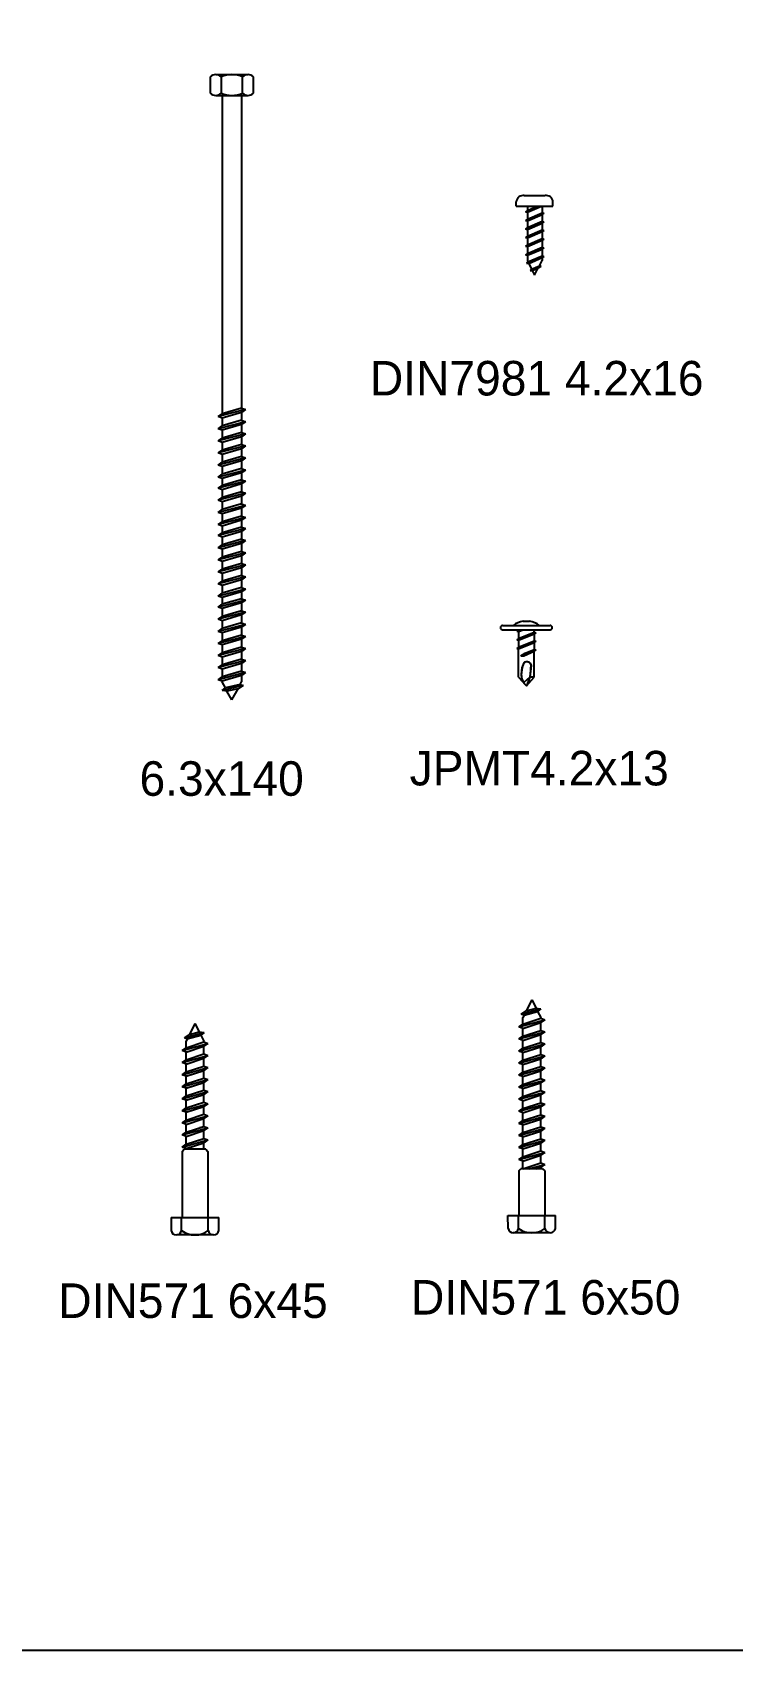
# Model space of a CAD drawing. Extents: x -395 to 1364, y -31 to 719.
# Drawn here: x -168.9 to -6.6, y -30.7 to 344.2 of the extents above; entities that cross this region are included whole.
import ezdxf

# ---------------------------------------------------------------- set-up
doc = ezdxf.new("R2010")
doc.units = 0
doc.layers.get('0').update_dxf_attribs({"linetype": 'CONTINUOUS'})
doc.layers.add('FASTENERS', color=255, linetype='CONTINUOUS')
doc.layers.add('HIDDEN', color=251, linetype='Continuous')

# ---------------------------------------------------------------- blocks, each defined once
blk = doc.blocks.new('*U2')
for p, q in [((0, 45), (-1.29, 42.42)), ((0, 45), (0.99, 43.02)), ((-2.46, 41.66), (2.1, 42.9)), ((-2.46, 41.66), (-1.29, 42.42)), ((-1.79, 41.43), (-2.46, 41.66)), ((-1.79, 41.43), (-2.08, 40.85)), ((-1.79, 41.43), (1.37, 42.27)), ((-1.29, 42.42), (0.99, 43.02)), ((0.97, 43.01), (2.1, 42.9)), ((2.1, 42.9), (1.37, 42.27)), ((1.37, 42.27), (2.08, 40.85)), ((-3, 38.71), (3, 40.37)), ((-3, 38.71), (-2.08, 39.37)), ((-2.08, 38.37), (-3, 38.71)), ((-3, 35.92), (3, 37.57)), ((-2.08, 39.37), (-2.08, 40.85)), ((-2.08, 39.37), (2.08, 40.71)), ((-2.08, 38.37), (2.08, 39.71)), ((-2.08, 36.57), (-2.08, 38.37)), ((-2.08, 36.57), (2.08, 37.91)), ((2.08, 40.71), (2.08, 40.85)), ((2.08, 40.71), (3, 40.37)), ((3, 40.37), (2.08, 39.71)), ((2.08, 37.91), (2.08, 39.71)), ((2.08, 37.91), (3, 37.57)), ((3, 37.57), (2.08, 36.92)), ((-3, 35.92), (-2.08, 36.57)), ((-2.08, 35.58), (-3, 35.92)), ((-3, 33.12), (3, 34.78)), ((-3, 33.12), (-2.08, 33.78)), ((-2.08, 35.58), (2.08, 36.92)), ((-2.08, 33.78), (-2.08, 35.58)), ((-2.08, 33.78), (2.08, 35.12)), ((-2.08, 32.78), (2.08, 34.12)), ((2.08, 35.12), (2.08, 36.92)), ((2.08, 35.12), (3, 34.78)), ((3, 34.78), (2.08, 34.12)), ((2.08, 32.33), (2.08, 34.12)), ((-2.08, 32.78), (-3, 33.12)), ((-3, 30.33), (3, 31.99)), ((-3, 30.33), (-2.08, 30.99)), ((-2.08, 29.99), (-3, 30.33)), ((-2.08, 30.99), (-2.08, 32.78)), ((-2.08, 30.99), (2.08, 32.33)), ((-2.08, 29.99), (2.08, 31.33)), ((2.08, 32.33), (3, 31.99)), ((3, 31.99), (2.08, 31.33)), ((2.08, 29.53), (2.08, 31.33)), ((-3, 27.54), (3, 29.19)), ((-3, 27.54), (-2.08, 28.19)), ((-2.08, 27.2), (-3, 27.54)), ((-3, 24.74), (3, 26.4)), ((-2.08, 28.19), (-2.08, 29.99)), ((-2.08, 28.19), (2.08, 29.53)), ((-2.08, 27.2), (2.08, 28.54)), ((-2.08, 25.4), (-2.08, 27.2)), ((-2.08, 25.4), (2.08, 26.74)), ((2.08, 29.53), (3, 29.19)), ((3, 29.19), (2.08, 28.54)), ((2.08, 26.74), (2.08, 28.54)), ((2.08, 26.74), (3, 26.4)), ((3, 26.4), (2.08, 25.74)), ((-3, 24.74), (-2.08, 25.4)), ((-2.08, 24.4), (-3, 24.74)), ((-3, 21.95), (3, 23.6)), ((-3, 21.95), (-2.08, 22.6)), ((-2.08, 24.4), (2.08, 25.74)), ((-2.08, 22.6), (-2.08, 24.4)), ((-2.08, 22.6), (2.08, 23.94)), ((-2.08, 21.61), (2.08, 22.95)), ((2.08, 23.94), (2.08, 25.74)), ((2.08, 23.94), (3, 23.6)), ((3, 23.6), (2.08, 22.95)), ((2.08, 21.15), (2.08, 22.95)), ((-2.08, 21.61), (-3, 21.95)), ((-3, 19.16), (3, 20.81)), ((-3, 19.16), (-2.08, 19.81)), ((-2.08, 18.82), (-3, 19.16)), ((-2.08, 19.81), (-2.08, 21.61)), ((-2.08, 20.85), (-2.08, 21.61)), ((-2.08, 19.81), (2.08, 21.15)), ((-2.08, 18.82), (2.08, 20.16)), ((-2.08, 17.02), (-2.08, 18.82)), ((1.13, 20.85), (2.08, 21.15)), ((2.08, 21.15), (3, 20.81)), ((3, 20.81), (2.08, 20.16)), ((2.08, 18.36), (2.08, 20.16)), ((-3, 16.36), (3, 18.02)), ((-3, 16.36), (-2.08, 17.02)), ((-2.08, 16.02), (-3, 16.36)), ((-3, 15.35), (-2.5, 15.85)), ((-3, 15.35), (-3, 0)), ((2.5, 15.85), (-2.5, 15.85)), ((-2.08, 17.02), (2.08, 18.36)), ((-2.08, 16.02), (2.08, 17.36)), ((-2.08, 15.85), (-2.08, 16.02)), ((2.08, 18.36), (3, 18.02)), ((3, 18.02), (2.08, 17.36)), ((2.08, 15.85), (2.08, 17.36)), ((2.5, 15.85), (3, 15.35)), ((3, 15.35), (3, 0)), ((-5.54, 0), (5.54, 0)), ((-5.54, 0), (-5.54, -3)), ((-3.09, -3), (-3.09, 0)), ((3.09, -3), (3.09, 0)), ((5.54, -3), (5.54, 0)), ((4.31, -4), (-4.24, -4))]:
    blk.add_line(p, q)
for centre, radius, start, end in [((-4.31, -2.75), 1.25, 191.4845, 348.5155), ((0, 1.24), 5.25, 233.9555, 306.0445), ((4.31, -2.75), 1.25, 191.5487, 348.4513)]:
    blk.add_arc(centre, radius, start, end)
blk = doc.blocks.new('*U3')
at = {"layer": 'FASTENERS'}
for p, q in [((0.04, 50), (-1.25, 47.42)), ((0.04, 50), (1.03, 48.02)), ((-2.96, 43.71), (3.04, 45.37)), ((-2.42, 46.66), (2.14, 47.9)), ((-2.42, 46.66), (-1.25, 47.42)), ((-1.75, 46.43), (-2.42, 46.66)), ((-1.75, 46.43), (-2.04, 45.85)), ((-2.04, 44.37), (-2.04, 45.85)), ((-2.04, 44.37), (2.11, 45.71)), ((-1.75, 46.43), (1.4, 47.27)), ((-1.25, 47.42), (1.03, 48.02)), ((1.01, 48.01), (2.14, 47.9)), ((2.14, 47.9), (1.4, 47.27)), ((1.4, 47.27), (2.11, 45.85)), ((2.11, 45.71), (2.11, 45.85)), ((2.11, 45.71), (3.04, 45.37)), ((3.04, 45.37), (2.11, 44.71)), ((-2.96, 43.71), (-2.04, 44.37)), ((-2.04, 43.37), (-2.96, 43.71)), ((-2.96, 40.92), (3.04, 42.57)), ((-2.96, 40.92), (-2.04, 41.57)), ((-2.04, 43.37), (2.11, 44.71)), ((-2.04, 41.57), (-2.04, 43.37)), ((-2.04, 41.57), (2.11, 42.91)), ((-2.04, 40.58), (2.11, 41.92)), ((2.11, 42.91), (2.11, 44.71)), ((2.11, 42.91), (3.04, 42.57)), ((3.04, 42.57), (2.11, 41.92)), ((2.11, 40.12), (2.11, 41.92)), ((-2.04, 40.58), (-2.96, 40.92)), ((-2.96, 38.12), (3.04, 39.78)), ((-2.96, 38.12), (-2.04, 38.78)), ((-2.04, 37.78), (-2.96, 38.12)), ((-2.04, 38.78), (-2.04, 40.58)), ((-2.04, 38.78), (2.11, 40.12)), ((-2.04, 37.78), (2.11, 39.12)), ((-2.04, 35.99), (-2.04, 37.78)), ((2.11, 40.12), (3.04, 39.78)), ((3.04, 39.78), (2.11, 39.12)), ((2.11, 37.33), (2.11, 39.12)), ((-2.96, 35.33), (3.04, 36.99)), ((-2.96, 35.33), (-2.04, 35.99)), ((-2.04, 34.99), (-2.96, 35.33)), ((-2.96, 32.54), (3.04, 34.19)), ((-2.04, 35.99), (2.11, 37.33)), ((-2.04, 34.99), (2.11, 36.33)), ((-2.04, 33.19), (-2.04, 34.99)), ((-2.04, 33.19), (2.11, 34.53)), ((2.11, 37.33), (3.04, 36.99)), ((3.04, 36.99), (2.11, 36.33)), ((2.11, 34.53), (2.11, 36.33)), ((2.11, 34.53), (3.04, 34.19)), ((3.04, 34.19), (2.11, 33.54)), ((-2.96, 32.54), (-2.04, 33.19)), ((-2.04, 32.2), (-2.96, 32.54)), ((-2.96, 29.74), (3.04, 31.4)), ((-2.96, 29.74), (-2.04, 30.4)), ((-2.04, 32.2), (2.11, 33.54)), ((-2.04, 30.4), (-2.04, 32.2)), ((-2.04, 30.4), (2.11, 31.74)), ((-2.04, 29.4), (2.11, 30.74)), ((2.11, 31.74), (2.11, 33.54)), ((2.11, 31.74), (3.04, 31.4)), ((3.04, 31.4), (2.11, 30.74)), ((2.11, 28.94), (2.11, 30.74)), ((-2.04, 29.4), (-2.96, 29.74)), ((-2.96, 26.95), (3.04, 28.6)), ((-2.96, 26.95), (-2.04, 27.6)), ((-2.04, 26.61), (-2.96, 26.95)), ((-2.04, 27.6), (-2.04, 29.4)), ((-2.04, 27.6), (2.11, 28.94)), ((-2.04, 26.61), (2.11, 27.95)), ((-2.04, 24.81), (-2.04, 26.61)), ((2.11, 28.94), (3.04, 28.6)), ((3.04, 28.6), (2.11, 27.95)), ((2.11, 26.15), (2.11, 27.95)), ((-2.96, 24.16), (3.04, 25.81)), ((-2.96, 24.16), (-2.04, 24.81)), ((-2.04, 23.82), (-2.96, 24.16)), ((-2.96, 21.36), (3.04, 23.02)), ((-2.04, 24.81), (2.11, 26.15)), ((-2.04, 23.82), (2.11, 25.16)), ((-2.04, 22.02), (-2.04, 23.82)), ((-2.04, 22.02), (2.11, 23.36)), ((2.11, 26.15), (3.04, 25.81)), ((3.04, 25.81), (2.11, 25.16)), ((2.11, 23.36), (2.11, 25.16)), ((2.11, 23.36), (3.04, 23.02)), ((3.04, 23.02), (2.11, 22.36)), ((-2.96, 21.36), (-2.04, 22.02)), ((-2.04, 21.02), (-2.96, 21.36)), ((-2.96, 18.57), (3.04, 20.22)), ((-2.96, 18.57), (-2.04, 19.22)), ((-2.04, 21.02), (2.11, 22.36)), ((-2.04, 19.22), (-2.04, 21.02)), ((-2.04, 19.22), (2.11, 20.56)), ((-2.04, 18.23), (2.11, 19.57)), ((2.11, 20.56), (2.11, 22.36)), ((2.11, 20.56), (3.04, 20.22)), ((3.04, 20.22), (2.11, 19.57)), ((2.11, 17.77), (2.11, 19.57)), ((-2.04, 18.23), (-2.96, 18.57)), ((-2.96, 15.78), (3.04, 17.43)), ((-2.96, 15.78), (-2.04, 16.43)), ((-2.04, 15.43), (-2.96, 15.78)), ((-2.04, 16.43), (-2.04, 18.23)), ((-2.04, 16.43), (2.11, 17.77)), ((-2.04, 15.43), (2.11, 16.77)), ((-2.04, 13.64), (-2.04, 15.43)), ((2.11, 17.77), (3.04, 17.43)), ((3.04, 17.43), (2.11, 16.77)), ((2.11, 14.98), (2.11, 16.77)), ((-2.96, 12.98), (3.04, 14.64)), ((-2.96, 12.98), (-2.04, 13.64)), ((-2.04, 12.64), (-2.96, 12.98)), ((-2.04, 13.64), (2.11, 14.98)), ((-2.04, 12.64), (2.11, 13.98)), ((-2.04, 10.85), (-2.04, 12.64)), ((-2.04, 10.85), (2.11, 12.18)), ((-0.63, 10.85), (3.04, 11.84)), ((2.11, 14.98), (3.04, 14.64)), ((3.04, 14.64), (2.11, 13.98)), ((2.11, 12.18), (2.11, 13.98)), ((2.11, 12.18), (3.04, 11.84)), ((3.04, 11.84), (2.11, 11.19)), ((-2.97, 10.35), (-2.47, 10.85)), ((-2.97, 10.35), (-2.96, 0)), ((2.54, 10.85), (-2.47, 10.85)), ((1.1, 10.85), (2.11, 11.19)), ((2.11, 10.85), (2.11, 11.19)), ((2.54, 10.85), (3.04, 10.35)), ((3.04, 10.35), (3.03, 0)), ((-5.54, 0), (5.54, 0)), ((-5.46, -3), (-5.54, 0)), ((3.09, -3), (3.09, 0)), ((5.54, -3), (5.54, 0)), ((-3.01, -3), (-3.01, 0)), ((4.31, -4), (-4.24, -4))]:
    blk.add_line(p, q, dxfattribs=at)
for centre, radius, start, end in [((-4.24, -2.75), 1.25, 191.5487, 348.4513), ((0.04, 1.13), 5.13, 233.539, 306.461), ((4.31, -2.75), 1.25, 191.5487, 348.4513)]:
    blk.add_arc(centre, radius, start, end, dxfattribs=at)
blk = doc.blocks.new('*U12')
for p, q in [((-5.5, 1), (5.5, 1)), ((-5.5, 0), (5.5, 0)), ((-2.2, -0.3), (-1.38, 0)), ((-1.8, -0.43), (-0.74, 0)), ((-0.75, 2), (0.75, 2)), ((1.8, -0.55), (1.8, 0)), ((-1.8, 0), (-2.2, -0.3)), ((-2.2, -0.3), (-1.8, -0.43)), ((-2.2, -2.3), (2.2, -0.67)), ((-1.8, -2), (-2.2, -2.3)), ((-2.2, -2.3), (-1.8, -2.43)), ((-2.2, -4.3), (2.2, -2.67)), ((-2.2, -4.3), (2.2, -2.67)), ((-2.2, -4.3), (2.2, -2.67)), ((-2.2, -4.3), (2.2, -2.67)), ((-1.8, -0.43), (-1.8, -2)), ((-1.8, -2), (1.8, -0.55)), ((-1.8, -2.43), (1.8, -0.97)), ((-1.8, -2.43), (-1.8, -4)), ((-1.8, -4), (1.8, -2.55)), ((-1.8, -4), (1.8, -2.55)), ((-1.8, -4), (1.8, -2.55)), ((-1.8, -4), (1.8, -2.55)), ((-1.8, -4.43), (1.8, -2.97)), ((-1.8, -4.43), (1.8, -2.97)), ((-1.8, -4.43), (1.8, -2.97)), ((-1.8, -4.43), (1.8, -2.97)), ((1.8, -0.55), (2.2, -0.67)), ((2.2, -0.67), (1.8, -0.97)), ((1.8, -0.97), (1.8, -2.55)), ((1.8, -2.55), (2.2, -2.67)), ((1.8, -2.55), (2.2, -2.67)), ((1.8, -2.55), (2.2, -2.67)), ((1.8, -2.55), (2.2, -2.67)), ((2.2, -2.67), (1.8, -2.97)), ((2.2, -2.67), (1.8, -2.97)), ((2.2, -2.67), (1.8, -2.97)), ((2.2, -2.67), (1.8, -2.97)), ((1.8, -2.97), (1.8, -4.55)), ((-1.8, -4), (-2.2, -4.3)), ((-1.8, -4), (-2.2, -4.3)), ((-1.8, -4), (-2.2, -4.3)), ((-1.8, -4), (-2.2, -4.3)), ((-2.2, -4.3), (-1.8, -4.43)), ((-2.2, -4.3), (-1.8, -4.43)), ((-2.2, -4.3), (-1.8, -4.43)), ((-2.2, -4.3), (-1.8, -4.43)), ((-1.8, -11), (-1.8, -4.43)), ((-1.31, -6), (2.2, -4.67)), ((-1.31, -6), (-0.3, -5.45)), ((-1.31, -6), (-0.62, -6)), ((-0.62, -6), (1.8, -4.97)), ((-0.3, -5.45), (1.8, -4.55)), ((1.8, -4.55), (2.2, -4.67)), ((2.2, -4.67), (1.8, -4.97)), ((1.8, -11), (1.8, -4.97)), ((-1.8, -11), (0, -13)), ((0, -13), (1.8, -11)), ((0.8, -11), (0, -13)), ((1.8, -11), (0.8, -11))]:
    blk.add_line(p, q)
blk.add_lwpolyline([(-0.4, -12.55), (-0.4, -12.55), (-0.47, -12.42), (-0.54, -12.29), (-0.61, -12.14), (-0.69, -12), (-0.76, -11.85), (-0.82, -11.7), (-0.89, -11.55), (-0.94, -11.4), (-0.98, -11.25), (-1.02, -11.11), (-1.05, -10.97), (-1.07, -10.83), (-1.08, -10.69), (-1.09, -10.54), (-1.09, -10.39), (-1.09, -10.24), (-1.08, -10.08), (-1.07, -9.91), (-1.06, -9.74), (-1.04, -9.57), (-1.01, -9.4), (-0.98, -9.23), (-0.95, -9.06), (-0.92, -8.89), (-0.88, -8.73), (-0.84, -8.57), (-0.79, -8.43), (-0.75, -8.29), (-0.7, -8.16), (-0.66, -8.04), (-0.62, -7.93), (-0.58, -7.83), (-0.54, -7.75), (-0.5, -7.68), (-0.47, -7.62), (-0.44, -7.56), (-0.4, -7.52), (-0.37, -7.49), (-0.33, -7.46), (-0.28, -7.43), (-0.23, -7.41), (-0.18, -7.39), (-0.12, -7.38), (-0.07, -7.37), (-0.01, -7.36), (0.05, -7.36), (0.11, -7.36), (0.17, -7.36), (0.22, -7.37), (0.27, -7.37), (0.32, -7.39), (0.37, -7.4), (0.41, -7.42), (0.46, -7.44), (0.5, -7.46), (0.54, -7.48), (0.59, -7.51), (0.64, -7.54), (0.68, -7.58), (0.73, -7.62), (0.77, -7.66), (0.82, -7.71), (0.86, -7.77), (0.9, -7.84), (0.94, -7.91), (0.97, -8.03), (1, -8.21), (1, -8.48), (0.99, -8.86), (0.96, -9.39), (0.9, -10.1), (0.8, -11), (-0.58, -12.22), (-1.04, -11.35), (-1.14, -10.31), (-0.95, -8.84), (-0.54, -7.69), (-0.34, -7.39), (0.21, -7.33), (0.54, -7.46), (0.92, -7.74), (1.1, -8.3), (0.8, -11)])
for centre, radius, start, end in [((-5.5, 0.5), 0.5, 90, 270), ((0, -2.72), 4.78, 99.0311, 128.8939), ((0, -2.72), 4.78, 51.1061, 80.9689), ((5.5, 0.5), 0.5, 270, 90)]:
    blk.add_arc(centre, radius, start, end)
blk = doc.blocks.new('*U13')
at = {"layer": 'FASTENERS'}
for p, q in [((-4.25, 0), (-4.25, 1)), ((-4.25, 0), (4.25, 0)), ((-2.4, 2.5), (2.4, 2.5)), ((-2.09, -1.28), (1.2, 0)), ((-1.69, -1.4), (1.58, 0)), ((-1.69, -0.98), (0.59, 0)), ((-1.69, 0), (-1.69, -0.98)), ((-1.69, 0), (1.69, 0)), ((1.71, 0), (1.71, -1.52)), ((4.25, 0), (4.25, 1)), ((-1.69, -0.98), (-2.09, -1.28)), ((-2.09, -1.28), (-1.69, -1.4)), ((-2.09, -3.28), (2.11, -1.65)), ((-1.69, -2.98), (-2.09, -3.28)), ((-2.09, -3.28), (-1.69, -3.4)), ((-2.09, -5.25), (2.11, -3.62)), ((-1.69, -1.4), (-1.69, -2.98)), ((-1.69, -2.98), (1.71, -1.52)), ((-1.69, -3.4), (1.71, -1.95)), ((-1.69, -3.4), (-1.69, -4.95)), ((-1.69, -4.95), (1.71, -3.5)), ((1.71, -1.52), (2.11, -1.65)), ((2.11, -1.65), (1.71, -1.95)), ((1.71, -1.95), (1.71, -3.5)), ((1.71, -3.5), (2.11, -3.62)), ((2.11, -3.62), (1.71, -3.92)), ((-1.69, -4.95), (-2.09, -5.25)), ((-2.09, -5.25), (-1.69, -5.38)), ((-2.09, -7.22), (2.11, -5.6)), ((-1.69, -6.92), (-2.09, -7.22)), ((-2.09, -7.22), (-1.69, -7.35)), ((-1.69, -5.38), (1.71, -3.92)), ((-1.69, -5.38), (-1.69, -6.92)), ((-1.69, -6.92), (1.71, -5.47)), ((-1.69, -7.35), (1.71, -5.89)), ((-1.69, -7.35), (-1.69, -8.92)), ((-1.69, -8.92), (1.71, -7.47)), ((1.71, -3.92), (1.71, -5.47)), ((1.71, -5.47), (2.11, -5.6)), ((2.11, -5.6), (1.71, -5.89)), ((1.71, -5.89), (1.71, -7.47)), ((1.71, -7.47), (2.11, -7.6)), ((-2.09, -9.22), (2.11, -7.6)), ((-1.69, -8.92), (-2.09, -9.22)), ((-2.09, -9.22), (-1.69, -9.35)), ((-2.09, -11.25), (2.11, -9.62)), ((-1.69, -10.95), (-2.09, -11.25)), ((-1.69, -9.35), (1.71, -7.89)), ((-1.69, -9.35), (-1.69, -10.95)), ((-1.69, -10.95), (1.71, -9.5)), ((-1.69, -11.38), (1.71, -9.92)), ((2.11, -7.6), (1.71, -7.89)), ((1.71, -7.89), (1.71, -9.5)), ((1.71, -9.5), (2.11, -9.62)), ((2.11, -9.62), (1.71, -9.92)), ((1.71, -9.92), (1.71, -11.5)), ((-2.09, -11.25), (-1.69, -11.38)), ((-1.86, -13.16), (2.11, -11.62)), ((-1.55, -12.89), (-1.86, -13.16)), ((-1.86, -13.16), (-1.37, -13.24)), ((-1.69, -11.38), (-1.69, -12.59)), ((-1.69, -12.59), (-1.55, -12.89)), ((-1.55, -12.89), (1.71, -11.5)), ((-1.37, -13.24), (1.71, -11.92)), ((-1.37, -13.24), (-0.72, -14.56)), ((-1.01, -14.86), (1.51, -13.88)), ((-0.72, -14.56), (-1.01, -14.86)), ((-1.01, -14.86), (-0.54, -14.91)), ((-0.72, -14.56), (1.11, -13.78)), ((-0.54, -14.91), (0.84, -14.32)), ((-0.54, -14.91), (0, -16)), ((0, -16), (0.85, -14.3)), ((0.85, -14.3), (1.51, -13.88)), ((1.11, -13.78), (1.71, -12.59)), ((1.51, -13.88), (1.11, -13.78)), ((1.71, -11.5), (2.11, -11.62)), ((2.11, -11.62), (1.71, -11.92)), ((1.71, -11.92), (1.71, -12.59))]:
    blk.add_line(p, q, dxfattribs=at)
for centre, start, end in [((-2.58, 0.83), 83.982, 174.1804), ((2.58, 0.83), 5.8196, 96.018)]:
    blk.add_arc(centre, 1.68, start, end, dxfattribs=at)

msp = doc.modelspace()

# ---------------------------------------------------------------- linework, layer by layer
for p, q in [((-127.7, 333.91), (-127.7, 330.11)), ((-126.45, 334.41), (-118.95, 334.41)), ((-125.2, 333.91), (-125.2, 330.11)), ((-120.2, 330.11), (-120.2, 333.91)), ((-117.7, 330.11), (-117.7, 333.91)), ((-126.45, 329.61), (-118.95, 329.61)), ((-124.92, 329.61), (-124.92, 255.83)), ((-120.47, 329.61), (-120.47, 257.15)), ((-119.55, 256.81), (-125.85, 255.18)), ((-125.85, 255.18), (-124.92, 255.83)), ((-124.92, 254.84), (-125.85, 255.18)), ((-120.47, 257.15), (-124.92, 255.83)), ((-120.47, 256.15), (-124.92, 254.84)), ((-120.47, 257.15), (-119.55, 256.81)), ((-119.55, 256.81), (-120.47, 256.15)), ((-120.47, 256.15), (-120.47, 254.35)), ((-119.55, 254.01), (-125.85, 252.38)), ((-125.85, 252.38), (-124.92, 253.04)), ((-124.92, 252.04), (-125.85, 252.38)), ((-119.55, 251.18), (-125.85, 249.55)), ((-124.92, 254.84), (-124.92, 253.04)), ((-120.47, 254.35), (-124.92, 253.04)), ((-120.47, 253.36), (-124.92, 252.04)), ((-124.92, 252.04), (-124.92, 250.25)), ((-124.92, 251.74), (-124.92, 250.21)), ((-120.47, 251.52), (-124.92, 250.21)), ((-120.47, 254.35), (-119.55, 254.01)), ((-119.55, 254.01), (-120.47, 253.36)), ((-120.47, 253.36), (-120.47, 251.56)), ((-120.47, 251.72), (-120.47, 251.52)), ((-120.47, 251.52), (-119.55, 251.18)), ((-119.55, 251.18), (-120.47, 250.53)), ((-125.85, 249.55), (-124.92, 250.21)), ((-124.92, 249.21), (-125.85, 249.55)), ((-119.55, 248.39), (-125.85, 246.76)), ((-120.47, 250.53), (-124.92, 249.21)), ((-124.92, 249.21), (-124.92, 247.41)), ((-120.47, 248.73), (-124.92, 247.41)), ((-120.47, 247.73), (-124.92, 246.42)), ((-120.47, 250.53), (-120.47, 248.73)), ((-120.47, 248.73), (-119.55, 248.39)), ((-119.55, 248.39), (-120.47, 247.73)), ((-120.47, 247.73), (-120.47, 245.94)), ((-125.85, 246.76), (-124.92, 247.41)), ((-124.92, 246.42), (-125.85, 246.76)), ((-119.55, 245.6), (-125.85, 243.97)), ((-125.85, 243.97), (-124.92, 244.62)), ((-124.92, 243.62), (-125.85, 243.97)), ((-124.92, 246.42), (-124.92, 244.62)), ((-120.47, 245.94), (-124.92, 244.62)), ((-120.47, 244.94), (-124.92, 243.62)), ((-120.47, 245.94), (-119.55, 245.6)), ((-119.55, 245.6), (-120.47, 244.94)), ((-120.47, 244.94), (-120.47, 243.14)), ((-119.55, 242.8), (-125.85, 241.17)), ((-125.85, 241.17), (-124.92, 241.83)), ((-124.92, 240.83), (-125.85, 241.17)), ((-119.55, 240.23), (-125.85, 238.6)), ((-124.92, 243.62), (-124.92, 241.83)), ((-120.47, 243.14), (-124.92, 241.83)), ((-120.47, 242.15), (-124.92, 240.83)), ((-124.92, 241.06), (-124.92, 239.26)), ((-120.47, 240.57), (-124.92, 239.26)), ((-120.47, 243.14), (-119.55, 242.8)), ((-119.55, 242.8), (-120.47, 242.15)), ((-120.47, 242.15), (-120.47, 240.57)), ((-120.47, 240.57), (-119.55, 240.23)), ((-119.55, 240.23), (-120.47, 239.58)), ((-125.85, 238.6), (-124.92, 239.26)), ((-124.92, 238.26), (-125.85, 238.6)), ((-119.55, 237.44), (-125.85, 235.81)), ((-125.85, 235.81), (-124.92, 236.47)), ((-120.47, 239.58), (-124.92, 238.26)), ((-124.92, 238.26), (-124.92, 236.47)), ((-120.47, 237.78), (-124.92, 236.47)), ((-120.47, 236.79), (-124.92, 235.47)), ((-120.47, 239.58), (-120.47, 237.78)), ((-120.47, 237.78), (-119.55, 237.44)), ((-119.55, 237.44), (-120.47, 236.79)), ((-120.47, 236.79), (-120.47, 234.99)), ((-124.92, 235.47), (-125.85, 235.81)), ((-119.55, 234.61), (-125.85, 232.98)), ((-125.85, 232.98), (-124.92, 233.63)), ((-124.92, 232.64), (-125.85, 232.98)), ((-124.92, 235.47), (-124.92, 233.67)), ((-124.92, 235.17), (-124.92, 233.63)), ((-120.47, 234.95), (-124.92, 233.63)), ((-120.47, 233.95), (-124.92, 232.64)), ((-124.92, 232.64), (-124.92, 230.84)), ((-120.47, 235.15), (-120.47, 234.95)), ((-120.47, 234.95), (-119.55, 234.61)), ((-119.55, 234.61), (-120.47, 233.95)), ((-120.47, 233.95), (-120.47, 232.15)), ((-119.55, 231.81), (-125.85, 230.18)), ((-125.85, 230.18), (-124.92, 230.84)), ((-124.92, 229.84), (-125.85, 230.18)), ((-119.55, 229.25), (-125.85, 227.62)), ((-120.47, 232.15), (-124.92, 230.84)), ((-120.47, 231.16), (-124.92, 229.84)), ((-124.92, 230.07), (-124.92, 228.27)), ((-120.47, 229.59), (-124.92, 228.27)), ((-120.47, 232.15), (-119.55, 231.81)), ((-119.55, 231.81), (-120.47, 231.16)), ((-120.47, 231.16), (-120.47, 229.59)), ((-120.47, 229.59), (-119.55, 229.25)), ((-119.55, 229.25), (-120.47, 228.59)), ((-125.85, 227.62), (-124.92, 228.27)), ((-124.92, 227.28), (-125.85, 227.62)), ((-119.55, 226.45), (-125.85, 224.82)), ((-125.85, 224.82), (-124.92, 225.48)), ((-120.47, 228.59), (-124.92, 227.28)), ((-124.92, 227.28), (-124.92, 225.48)), ((-120.47, 226.79), (-124.92, 225.48)), ((-120.47, 225.8), (-124.92, 224.48)), ((-120.47, 228.59), (-120.47, 226.79)), ((-120.47, 226.79), (-119.55, 226.45)), ((-119.55, 226.45), (-120.47, 225.8)), ((-120.47, 225.8), (-120.47, 224)), ((-124.92, 224.48), (-125.85, 224.82)), ((-119.55, 223.62), (-125.85, 221.99)), ((-125.85, 221.99), (-124.92, 222.65)), ((-124.92, 221.65), (-125.85, 221.99)), ((-124.92, 224.48), (-124.92, 222.69)), ((-124.92, 224.18), (-124.92, 222.65)), ((-120.47, 223.96), (-124.92, 222.65)), ((-120.47, 222.97), (-124.92, 221.65)), ((-124.92, 221.65), (-124.92, 219.85)), ((-120.47, 224.16), (-120.47, 223.96)), ((-120.47, 223.96), (-119.55, 223.62)), ((-119.55, 223.62), (-120.47, 222.97)), ((-120.47, 222.97), (-120.47, 221.17)), ((-119.55, 220.83), (-125.85, 219.2)), ((-125.85, 219.2), (-124.92, 219.85)), ((-124.92, 218.86), (-125.85, 219.2)), ((-119.55, 218.04), (-125.85, 216.41)), ((-120.47, 221.17), (-124.92, 219.85)), ((-120.47, 220.17), (-124.92, 218.86)), ((-124.92, 218.86), (-124.92, 217.06)), ((-120.47, 218.38), (-124.92, 217.06)), ((-120.47, 221.17), (-119.55, 220.83)), ((-119.55, 220.83), (-120.47, 220.17)), ((-120.47, 220.17), (-120.47, 218.38)), ((-120.47, 218.38), (-119.55, 218.04)), ((-119.55, 218.04), (-120.47, 217.38)), ((-125.85, 216.41), (-124.92, 217.06)), ((-124.92, 216.07), (-125.85, 216.41)), ((-119.55, 215.24), (-125.85, 213.61)), ((-125.85, 213.61), (-124.92, 214.27)), ((-120.47, 217.38), (-124.92, 216.07)), ((-124.92, 216.07), (-124.92, 214.27)), ((-120.47, 215.58), (-124.92, 214.27)), ((-120.47, 214.59), (-124.92, 213.27)), ((-120.47, 217.38), (-120.47, 215.58)), ((-120.47, 215.58), (-119.55, 215.24)), ((-119.55, 215.24), (-120.47, 214.59)), ((-120.47, 214.59), (-120.47, 213.01)), ((-124.92, 213.27), (-125.85, 213.61)), ((-119.55, 212.67), (-125.85, 211.04)), ((-125.85, 211.04), (-124.92, 211.7)), ((-124.92, 210.7), (-125.85, 211.04)), ((-124.92, 213.5), (-124.92, 211.7)), ((-120.47, 213.01), (-124.92, 211.7)), ((-120.47, 212.02), (-124.92, 210.7)), ((-124.92, 210.7), (-124.92, 208.91)), ((-120.47, 210.22), (-124.92, 208.91)), ((-120.47, 213.01), (-119.55, 212.67)), ((-119.55, 212.67), (-120.47, 212.02)), ((-120.47, 212.02), (-120.47, 210.22)), ((-120.47, 210.22), (-119.55, 209.88)), ((-119.55, 209.88), (-125.85, 208.25)), ((-125.85, 208.25), (-124.92, 208.91)), ((-124.92, 207.91), (-125.85, 208.25)), ((-119.55, 207.05), (-125.85, 205.42)), ((-120.47, 209.23), (-124.92, 207.91)), ((-124.92, 207.91), (-124.92, 206.11)), ((-124.92, 207.61), (-124.92, 206.07)), ((-120.47, 207.39), (-124.92, 206.07)), ((-120.47, 206.39), (-124.92, 205.08)), ((-119.55, 209.88), (-120.47, 209.23)), ((-120.47, 209.23), (-120.47, 207.43)), ((-120.47, 207.59), (-120.47, 207.39)), ((-120.47, 207.39), (-119.55, 207.05)), ((-119.55, 207.05), (-120.47, 206.39)), ((-120.47, 206.39), (-120.47, 204.59)), ((-125.85, 205.42), (-124.92, 206.07)), ((-124.92, 205.08), (-125.85, 205.42)), ((-119.55, 204.25), (-125.85, 202.62)), ((-125.85, 202.62), (-124.92, 203.28)), ((-124.92, 202.28), (-125.85, 202.62)), ((-124.92, 205.08), (-124.92, 203.28)), ((-120.47, 204.59), (-124.92, 203.28)), ((-120.47, 203.6), (-124.92, 202.28)), ((-120.47, 204.59), (-119.55, 204.25)), ((-119.55, 204.25), (-120.47, 203.6)), ((-120.47, 203.6), (-120.47, 201.8)), ((-119.55, 201.46), (-125.85, 199.83)), ((-125.85, 199.83), (-124.92, 200.49)), ((-124.92, 199.49), (-125.85, 199.83)), ((-124.92, 202.28), (-124.92, 200.49)), ((-120.47, 201.8), (-124.92, 200.49)), ((-120.47, 200.81), (-124.92, 199.49)), ((-124.92, 199.49), (-124.92, 197.69)), ((-120.47, 199.01), (-124.92, 197.69)), ((-120.47, 201.8), (-119.55, 201.46)), ((-119.55, 201.46), (-120.47, 200.81)), ((-120.47, 200.81), (-120.47, 199.01)), ((-120.47, 199.01), (-119.55, 198.67)), ((-119.55, 198.67), (-125.85, 197.04)), ((-125.85, 197.04), (-124.92, 197.69)), ((-124.92, 196.7), (-125.85, 197.04)), ((-119.55, 195.87), (-125.85, 194.24)), ((-120.47, 198.01), (-124.92, 196.7)), ((-124.92, 196.7), (-124.92, 194.9)), ((-120.47, 196.21), (-124.92, 194.9)), ((-120.47, 195.22), (-124.92, 193.9)), ((-119.55, 198.67), (-120.47, 198.01)), ((-120.47, 198.01), (-120.47, 196.21)), ((-120.47, 196.21), (-119.55, 195.87)), ((-119.55, 195.87), (-120.47, 195.22)), ((-120.47, 195.22), (-120.47, 193.74)), ((-125.85, 194.24), (-124.92, 194.9)), ((-124.92, 193.9), (-125.85, 194.24)), ((-120.09, 192.93), (-124.95, 191.71)), ((-124.95, 191.71), (-124.21, 192.34)), ((-123.82, 191.6), (-124.95, 191.71)), ((-124.92, 193.9), (-124.92, 193.76)), ((-124.21, 192.34), (-124.92, 193.76)), ((-120.76, 193.16), (-124.21, 192.34)), ((-121.26, 192.16), (-123.84, 191.59)), ((-122.7, 189.61), (-123.84, 191.59)), ((-122.7, 189.61), (-121.26, 192.16)), ((-120.09, 192.93), (-121.26, 192.16)), ((-120.76, 193.16), (-120.47, 193.74)), ((-120.76, 193.16), (-120.09, 192.93))]:
    msp.add_line(p, q)
for centre, radius, start, end in [((-126.45, 332.6), 1.81, 46.3972, 133.6028), ((-122.7, 327.91), 6.5, 67.3801, 112.6199), ((-118.95, 332.6), 1.81, 46.3972, 133.6028), ((-126.45, 331.42), 1.81, 226.3972, 313.6028), ((-122.7, 336.11), 6.5, 247.3801, 292.6199), ((-118.95, 331.42), 1.81, 226.3972, 313.6028)]:
    msp.add_arc(centre, radius, start, end)
at = {"layer": 'HIDDEN'}
msp.add_lwpolyline([(-395.39, 719.09), (439.97, 719.09), (439.97, -30.69), (-395.39, -30.69)], close=True, dxfattribs=at)

# ---------------------------------------------------------------- block references
for name, p in [('*U13', (-52.53, 303.93)), ('*U12', (-54.45, 205.8)), ('*U3', (-53.23, 70.1)), ('*U2', (-131.25, 69.62))]:
    msp.add_blockref(name, p)

# ---------------------------------------------------------------- texts
for s, p in [('DIN7981 4.2х16', (-90.71, 260.08)), ('JPMT4.2х13', (-81.5, 169.75)), ('6.3х140', (-144.1, 167.34)), ('DIN571 6х45', (-162.92, 46.38)), ('DIN571 6х50', (-81.19, 47.17))]:
    msp.add_text(s, height=8).set_placement(p)

doc.saveas('drawing.dxf')
